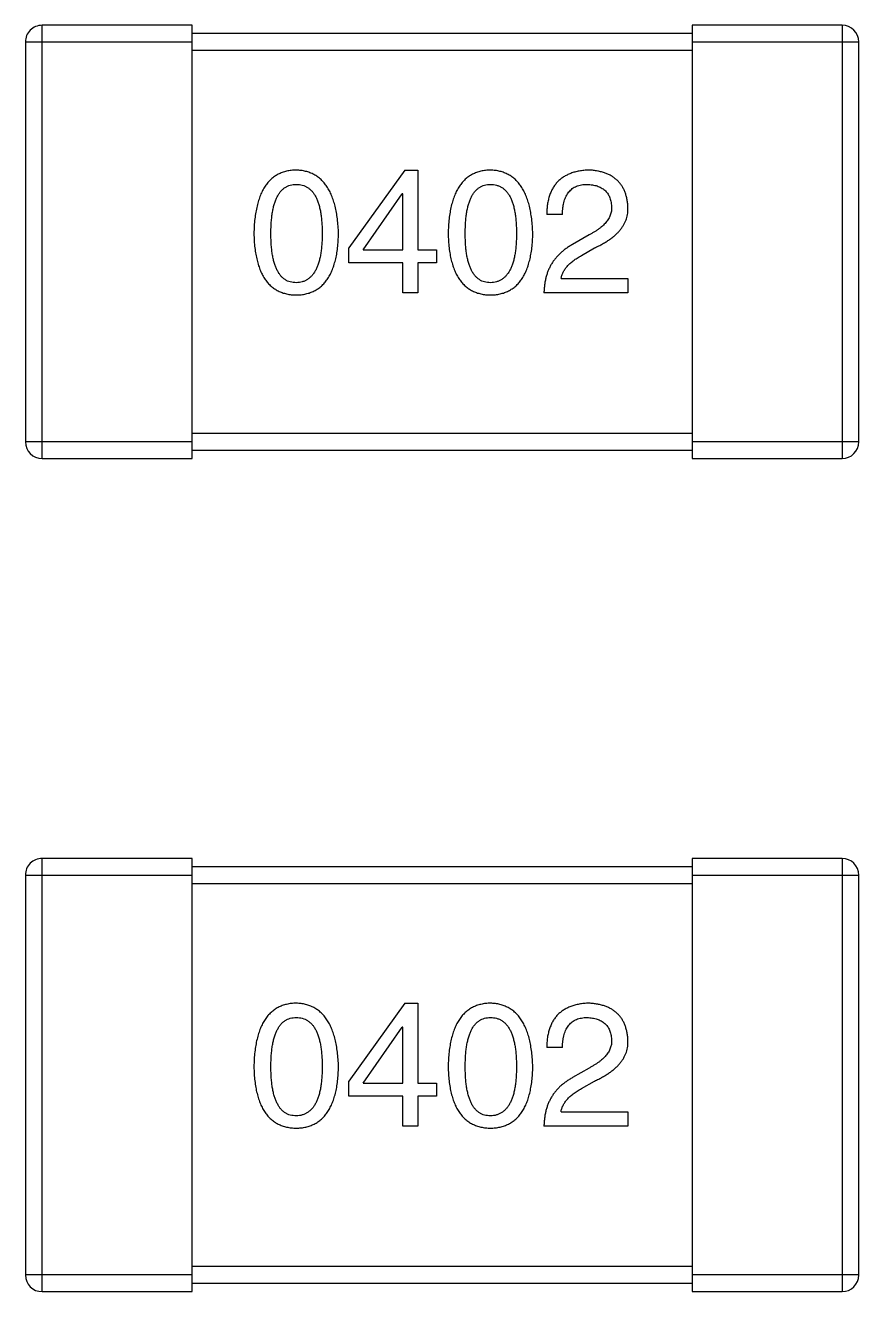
# Model space of a CAD drawing. Header units: inches. Extents: x 246 to 500, y -220 to -17.
# Drawn here: x 439.24 to 440.24, y -162.119 to -160.599 of the extents above; entities that cross this region are included whole.
import ezdxf

# ---------------------------------------------------------------- set-up
doc = ezdxf.new("R2010")
doc.units = ezdxf.units.IN
doc.header["$LTSCALE"] = 1.21
doc.header["$MEASUREMENT"] = 0
doc.layers.get('0').update_dxf_attribs({"linetype": 'CONTINUOUS'})

msp = doc.modelspace()

# ---------------------------------------------------------------- linework, layer by layer
at = {"color": 7, "linetype": 'Continuous'}
for p, q in [((439.4402, -160.5985), (439.2602, -160.5985)), ((439.2602, -161.1185), (439.2602, -160.5985)), ((439.4402, -161.1185), (439.4402, -160.5985)), ((440.2202, -160.5985), (440.0402, -160.5985)), ((440.0402, -160.5985), (440.0402, -161.1185)), ((440.2202, -160.5985), (440.2202, -161.1185)), ((439.2402, -160.6185), (439.4402, -160.6185)), ((439.2402, -160.6185), (439.2402, -161.0985)), ((440.0402, -160.6085), (439.4402, -160.6085)), ((440.0402, -160.6185), (440.2402, -160.6185)), ((440.2402, -161.0985), (440.2402, -160.6185)), ((439.4402, -160.6285), (440.0402, -160.6285)), ((439.6957, -160.7722), (439.6285, -160.8657)), ((439.6957, -160.7722), (439.7113, -160.7722)), ((439.7113, -160.7722), (439.7113, -160.8681)), ((439.6457, -160.8681), (439.6924, -160.8009)), ((439.6933, -160.8009), (439.6924, -160.8009)), ((439.6933, -160.8681), (439.6933, -160.8009)), ((439.8846, -160.8255), (439.8658, -160.8255)), ((439.9166, -160.8501), (439.8969, -160.8616)), ((439.6285, -160.8837), (439.6285, -160.8657)), ((439.6457, -160.8681), (439.6933, -160.8681)), ((439.7113, -160.8681), (439.7334, -160.8681)), ((439.7334, -160.8681), (439.7334, -160.8837)), ((439.9076, -160.8747), (439.9231, -160.8657)), ((439.6933, -160.8837), (439.6285, -160.8837)), ((439.6933, -160.9198), (439.6933, -160.8837)), ((439.7334, -160.8837), (439.7113, -160.8837)), ((439.7113, -160.8837), (439.7113, -160.9198)), ((439.883, -160.9026), (439.9633, -160.9026)), ((439.9633, -160.9026), (439.9633, -160.9198)), ((439.7113, -160.9198), (439.6933, -160.9198)), ((439.9633, -160.9198), (439.8625, -160.9198)), ((440.0402, -161.0885), (439.4402, -161.0885)), ((439.4402, -161.0985), (439.2402, -161.0985)), ((440.2402, -161.0985), (440.0402, -161.0985)), ((439.2602, -161.1185), (439.4402, -161.1185)), ((439.4402, -161.1085), (440.0402, -161.1085)), ((440.0402, -161.1185), (440.2202, -161.1185)), ((439.4402, -161.5985), (439.2602, -161.5985)), ((439.2602, -162.1185), (439.2602, -161.5985)), ((439.4402, -162.1185), (439.4402, -161.5985)), ((440.2202, -161.5985), (440.0402, -161.5985)), ((440.0402, -161.5985), (440.0402, -162.1185)), ((440.2202, -161.5985), (440.2202, -162.1185)), ((439.2402, -161.6185), (439.4402, -161.6185)), ((439.2402, -161.6185), (439.2402, -162.0985)), ((440.0402, -161.6085), (439.4402, -161.6085)), ((440.0402, -161.6185), (440.2402, -161.6185)), ((440.2402, -162.0985), (440.2402, -161.6185)), ((439.4402, -161.6285), (440.0402, -161.6285)), ((439.6957, -161.7722), (439.6285, -161.8657)), ((439.6957, -161.7722), (439.7113, -161.7722)), ((439.7113, -161.7722), (439.7113, -161.8681)), ((439.6457, -161.8681), (439.6924, -161.8009)), ((439.6933, -161.8009), (439.6924, -161.8009)), ((439.6933, -161.8681), (439.6933, -161.8009)), ((439.8846, -161.8255), (439.8658, -161.8255)), ((439.9166, -161.8501), (439.8969, -161.8616)), ((439.6285, -161.8837), (439.6285, -161.8657)), ((439.6457, -161.8681), (439.6933, -161.8681)), ((439.7113, -161.8681), (439.7334, -161.8681)), ((439.7334, -161.8681), (439.7334, -161.8837)), ((439.9076, -161.8747), (439.9231, -161.8657)), ((439.6933, -161.8837), (439.6285, -161.8837)), ((439.6933, -161.9198), (439.6933, -161.8837)), ((439.7334, -161.8837), (439.7113, -161.8837)), ((439.7113, -161.8837), (439.7113, -161.9198)), ((439.883, -161.9026), (439.9633, -161.9026)), ((439.9633, -161.9026), (439.9633, -161.9198)), ((439.7113, -161.9198), (439.6933, -161.9198)), ((439.9633, -161.9198), (439.8625, -161.9198)), ((440.0402, -162.0885), (439.4402, -162.0885)), ((439.4402, -162.0985), (439.2402, -162.0985)), ((440.2402, -162.0985), (440.0402, -162.0985)), ((439.2602, -162.1185), (439.4402, -162.1185)), ((439.4402, -162.1085), (440.0402, -162.1085)), ((440.0402, -162.1185), (440.2202, -162.1185))]:
    msp.add_line(p, q, dxfattribs=at)
for centre, start, end in [((439.2602, -160.6185), 89.9999, 179.9999), ((440.2202, -160.6185), 359.9999, 89.9999), ((439.2602, -161.0985), 179.9999, 269.9999), ((440.2202, -161.0985), 269.9999, 359.9999), ((439.2602, -161.6185), 89.9999, 179.9999), ((440.2202, -161.6185), 359.9999, 89.9999), ((439.2602, -162.0985), 179.9999, 269.9999), ((440.2202, -162.0985), 269.9999, 359.9999)]:
    msp.add_arc(centre, 0.02, start, end, dxfattribs=at)
for points, knots in [([(439.5652, -160.7722), (439.5632, -160.7723), (439.5593, -160.7725), (439.5537, -160.7735), (439.5485, -160.7751), (439.5436, -160.7772), (439.539, -160.78), (439.5349, -160.7833), (439.5311, -160.7872), (439.5278, -160.7917), (439.5248, -160.7968), (439.5222, -160.8025), (439.5199, -160.8087), (439.5181, -160.8156), (439.5166, -160.823), (439.5155, -160.831), (439.5147, -160.8395), (439.5145, -160.8454), (439.5144, -160.8485)], [0, 0, 0, 0, 0.057911, 0.113262, 0.165956, 0.217443, 0.268511, 0.319665, 0.372, 0.426129, 0.483365, 0.543779, 0.607756, 0.676562, 0.749704, 0.827713, 0.911177, 1, 1, 1, 1]), ([(439.616, -160.8485), (439.6159, -160.8455), (439.6156, -160.8396), (439.6148, -160.8311), (439.6136, -160.8232), (439.612, -160.8159), (439.6101, -160.8091), (439.6079, -160.8029), (439.6052, -160.7972), (439.6022, -160.7921), (439.5989, -160.7876), (439.5951, -160.7837), (439.591, -160.7803), (439.5866, -160.7775), (439.5817, -160.7753), (439.5765, -160.7737), (439.571, -160.7726), (439.5672, -160.7724), (439.5652, -160.7722)], [0, 0, 0, 0, 0.088475, 0.171606, 0.249595, 0.322626, 0.391327, 0.455765, 0.516374, 0.573675, 0.628522, 0.681161, 0.732559, 0.783563, 0.83504, 0.887639, 0.942585, 1, 1, 1, 1]), ([(439.7984, -160.7722), (439.7964, -160.7723), (439.7925, -160.7725), (439.7869, -160.7735), (439.7816, -160.7751), (439.7767, -160.7772), (439.7722, -160.78), (439.768, -160.7833), (439.7643, -160.7872), (439.7609, -160.7917), (439.7579, -160.7968), (439.7553, -160.8025), (439.7531, -160.8087), (439.7512, -160.8156), (439.7497, -160.823), (439.7486, -160.831), (439.7478, -160.8395), (439.7476, -160.8454), (439.7475, -160.8485)], [0, 0, 0, 0, 0.057911, 0.113262, 0.165956, 0.217443, 0.268511, 0.319665, 0.372, 0.426129, 0.483365, 0.543779, 0.607756, 0.676562, 0.749704, 0.827713, 0.911177, 1, 1, 1, 1]), ([(439.8492, -160.8485), (439.849, -160.8455), (439.8488, -160.8396), (439.8479, -160.8311), (439.8467, -160.8232), (439.8452, -160.8159), (439.8433, -160.8091), (439.841, -160.8029), (439.8384, -160.7972), (439.8354, -160.7921), (439.832, -160.7876), (439.8283, -160.7837), (439.8242, -160.7803), (439.8197, -160.7775), (439.8149, -160.7753), (439.8097, -160.7737), (439.8041, -160.7726), (439.8003, -160.7724), (439.7984, -160.7722)], [0, 0, 0, 0, 0.088475, 0.171606, 0.249595, 0.322626, 0.391327, 0.455765, 0.516374, 0.573675, 0.628522, 0.681161, 0.732559, 0.783563, 0.83504, 0.887639, 0.942585, 1, 1, 1, 1]), ([(439.9166, -160.7722), (439.9145, -160.7723), (439.9106, -160.7725), (439.9049, -160.7734), (439.8996, -160.7745), (439.8947, -160.7761), (439.8902, -160.7781), (439.886, -160.7804), (439.8822, -160.7832), (439.8788, -160.7863), (439.8758, -160.7899), (439.8732, -160.7938), (439.871, -160.7982), (439.8691, -160.8029), (439.8677, -160.808), (439.8666, -160.8135), (439.866, -160.8194), (439.8658, -160.8234), (439.8658, -160.8255)], [0, 0, 0, 0, 0.07282, 0.141057, 0.2062, 0.267672, 0.326735, 0.383519, 0.439188, 0.494454, 0.549628, 0.605958, 0.66397, 0.72402, 0.787502, 0.854127, 0.925065, 1, 1, 1, 1]), ([(439.9633, -160.8165), (439.9632, -160.8148), (439.9629, -160.8115), (439.9621, -160.8067), (439.961, -160.8023), (439.9595, -160.7981), (439.9578, -160.7942), (439.9557, -160.7907), (439.9532, -160.7874), (439.9504, -160.7845), (439.9473, -160.7819), (439.9439, -160.7795), (439.9401, -160.7775), (439.9361, -160.7758), (439.9316, -160.7745), (439.9269, -160.7734), (439.9219, -160.7726), (439.9184, -160.7724), (439.9166, -160.7722)], [0, 0, 0, 0, 0.070688, 0.137741, 0.201612, 0.262778, 0.321223, 0.378455, 0.434411, 0.490146, 0.546362, 0.603392, 0.662208, 0.723401, 0.787372, 0.85442, 0.925153, 1, 1, 1, 1]), ([(439.5349, -160.8485), (439.5349, -160.8461), (439.5349, -160.8415), (439.5353, -160.8348), (439.5359, -160.8285), (439.5367, -160.8228), (439.5378, -160.8175), (439.539, -160.8126), (439.5406, -160.8082), (439.5424, -160.8043), (439.5444, -160.8008), (439.5466, -160.7977), (439.5491, -160.7952), (439.5519, -160.7931), (439.5549, -160.7914), (439.5581, -160.7903), (439.5616, -160.7896), (439.564, -160.7895), (439.5652, -160.7895)], [0, 0, 0, 0, 0.096452, 0.187278, 0.271765, 0.350519, 0.423437, 0.491321, 0.554011, 0.612224, 0.666281, 0.717003, 0.764884, 0.811423, 0.856783, 0.902993, 0.950236, 1, 1, 1, 1]), ([(439.5652, -160.7895), (439.5665, -160.7895), (439.5689, -160.7896), (439.5725, -160.7903), (439.5758, -160.7914), (439.5789, -160.7931), (439.5817, -160.7952), (439.5843, -160.7977), (439.5866, -160.8008), (439.5887, -160.8043), (439.5905, -160.8082), (439.5921, -160.8126), (439.5934, -160.8175), (439.5945, -160.8228), (439.5953, -160.8285), (439.5959, -160.8348), (439.5963, -160.8415), (439.5963, -160.8461), (439.5964, -160.8485)], [0, 0, 0, 0, 0.050604, 0.098688, 0.145699, 0.191791, 0.238625, 0.286717, 0.337546, 0.391814, 0.449755, 0.512106, 0.579685, 0.652048, 0.730262, 0.814146, 0.904281, 1, 1, 1, 1]), ([(439.768, -160.8485), (439.7681, -160.8461), (439.7681, -160.8415), (439.7685, -160.8348), (439.769, -160.8285), (439.7698, -160.8228), (439.7709, -160.8175), (439.7722, -160.8126), (439.7737, -160.8082), (439.7755, -160.8043), (439.7775, -160.8008), (439.7798, -160.7977), (439.7823, -160.7952), (439.785, -160.7931), (439.788, -160.7914), (439.7913, -160.7903), (439.7947, -160.7896), (439.7971, -160.7895), (439.7984, -160.7895)], [0, 0, 0, 0, 0.096452, 0.187278, 0.271765, 0.350519, 0.423437, 0.491321, 0.554011, 0.612224, 0.666281, 0.717003, 0.764884, 0.811423, 0.856783, 0.902993, 0.950236, 1, 1, 1, 1]), ([(439.7984, -160.7895), (439.7996, -160.7895), (439.8021, -160.7896), (439.8056, -160.7903), (439.809, -160.7914), (439.8121, -160.7931), (439.8149, -160.7952), (439.8174, -160.7977), (439.8197, -160.8008), (439.8219, -160.8043), (439.8237, -160.8082), (439.8252, -160.8126), (439.8266, -160.8175), (439.8276, -160.8228), (439.8285, -160.8285), (439.8291, -160.8348), (439.8294, -160.8415), (439.8295, -160.8461), (439.8295, -160.8485)], [0, 0, 0, 0, 0.050604, 0.098688, 0.145699, 0.191791, 0.238625, 0.286717, 0.337546, 0.391814, 0.449755, 0.512106, 0.579685, 0.652048, 0.730262, 0.814146, 0.904281, 1, 1, 1, 1]), ([(439.8846, -160.8255), (439.8847, -160.8241), (439.8848, -160.8212), (439.8852, -160.8172), (439.8858, -160.8133), (439.8867, -160.8098), (439.8878, -160.8066), (439.889, -160.8036), (439.8906, -160.8009), (439.8924, -160.7985), (439.8943, -160.7963), (439.8965, -160.7945), (439.8989, -160.7929), (439.9015, -160.7916), (439.9044, -160.7907), (439.9074, -160.79), (439.9107, -160.7895), (439.913, -160.7895), (439.9141, -160.7895)], [0, 0, 0, 0, 0.082594, 0.15978, 0.232961, 0.301462, 0.365595, 0.426678, 0.484662, 0.540809, 0.595146, 0.648401, 0.702272, 0.757102, 0.813447, 0.872233, 0.934055, 1, 1, 1, 1]), ([(439.9141, -160.7895), (439.9152, -160.7895), (439.9174, -160.7896), (439.9206, -160.79), (439.9236, -160.7906), (439.9264, -160.7913), (439.9289, -160.7923), (439.9313, -160.7935), (439.9335, -160.7949), (439.9355, -160.7964), (439.9372, -160.7982), (439.9388, -160.8001), (439.9401, -160.8022), (439.9412, -160.8045), (439.9421, -160.8071), (439.9429, -160.8098), (439.9434, -160.8127), (439.9435, -160.8147), (439.9436, -160.8157)], [0, 0, 0, 0, 0.076112, 0.148436, 0.216883, 0.281466, 0.34298, 0.402356, 0.459881, 0.51546, 0.571111, 0.62658, 0.683162, 0.741007, 0.801404, 0.863825, 0.930544, 1, 1, 1, 1]), ([(439.9436, -160.8157), (439.9437, -160.8165), (439.9438, -160.8181), (439.9436, -160.8205), (439.9432, -160.8229), (439.9426, -160.8252), (439.9417, -160.8275), (439.9406, -160.8298), (439.9393, -160.832), (439.9377, -160.8342), (439.9359, -160.8363), (439.9338, -160.8384), (439.9315, -160.8405), (439.929, -160.8425), (439.9262, -160.8445), (439.9232, -160.8464), (439.92, -160.8483), (439.9177, -160.8495), (439.9166, -160.8501)], [0, 0, 0, 0, 0.052237, 0.103888, 0.155485, 0.207395, 0.259864, 0.31356, 0.369176, 0.4266, 0.486836, 0.550048, 0.61567, 0.685271, 0.75824, 0.834614, 0.915635, 1, 1, 1, 1]), ([(439.9231, -160.8657), (439.9248, -160.8649), (439.9281, -160.8634), (439.9329, -160.8609), (439.9372, -160.8583), (439.9413, -160.8556), (439.945, -160.8529), (439.9484, -160.85), (439.9514, -160.8471), (439.9541, -160.844), (439.9564, -160.8409), (439.9584, -160.8377), (439.9601, -160.8344), (439.9615, -160.831), (439.9624, -160.8275), (439.9631, -160.8239), (439.9634, -160.8202), (439.9633, -160.8178), (439.9633, -160.8165)], [0, 0, 0, 0, 0.082731, 0.161257, 0.236138, 0.307554, 0.375712, 0.440848, 0.502916, 0.562567, 0.619798, 0.675716, 0.73039, 0.78386, 0.837315, 0.890547, 0.944917, 1, 1, 1, 1]), ([(439.5144, -160.8485), (439.5145, -160.8514), (439.5147, -160.8571), (439.5155, -160.8654), (439.5166, -160.8732), (439.5181, -160.8803), (439.5199, -160.8869), (439.5222, -160.893), (439.5248, -160.8985), (439.5278, -160.9034), (439.5311, -160.9078), (439.5349, -160.9116), (439.539, -160.9148), (439.5436, -160.9174), (439.5485, -160.9195), (439.5537, -160.921), (439.5593, -160.922), (439.5632, -160.9222), (439.5652, -160.9222)], [0, 0, 0, 0, 0.087693, 0.170223, 0.247496, 0.319826, 0.387768, 0.451403, 0.511459, 0.568358, 0.622671, 0.675251, 0.726739, 0.778422, 0.830759, 0.884394, 0.940865, 1, 1, 1, 1]), ([(439.5652, -160.9075), (439.564, -160.9074), (439.5616, -160.9073), (439.5581, -160.9067), (439.5549, -160.9055), (439.5519, -160.9038), (439.5491, -160.9018), (439.5466, -160.8992), (439.5444, -160.8962), (439.5424, -160.8927), (439.5406, -160.8887), (439.539, -160.8844), (439.5378, -160.8795), (439.5367, -160.8742), (439.5359, -160.8684), (439.5353, -160.8622), (439.5349, -160.8555), (439.5349, -160.8509), (439.5349, -160.8485)], [0, 0, 0, 0, 0.049766, 0.097012, 0.143225, 0.188786, 0.235079, 0.282962, 0.333687, 0.387747, 0.445963, 0.508657, 0.576545, 0.649868, 0.72822, 0.812712, 0.903543, 1, 1, 1, 1]), ([(439.5652, -160.9222), (439.5672, -160.9222), (439.5711, -160.922), (439.5767, -160.921), (439.582, -160.9195), (439.5869, -160.9174), (439.5914, -160.9148), (439.5955, -160.9116), (439.5993, -160.9078), (439.6027, -160.9034), (439.6056, -160.8985), (439.6082, -160.893), (439.6105, -160.8869), (439.6123, -160.8803), (439.6139, -160.8732), (439.615, -160.8654), (439.6157, -160.8571), (439.6159, -160.8514), (439.616, -160.8485)], [0, 0, 0, 0, 0.059134, 0.115603, 0.169236, 0.221572, 0.273254, 0.32474, 0.377319, 0.431815, 0.488555, 0.548609, 0.612242, 0.680182, 0.75251, 0.829782, 0.91231, 1, 1, 1, 1]), ([(439.5964, -160.8485), (439.5963, -160.8508), (439.5963, -160.8554), (439.5959, -160.862), (439.5953, -160.8681), (439.5945, -160.8739), (439.5934, -160.8791), (439.5921, -160.884), (439.5905, -160.8883), (439.5887, -160.8923), (439.5866, -160.8958), (439.5843, -160.8988), (439.5817, -160.9014), (439.5789, -160.9035), (439.5758, -160.9052), (439.5725, -160.9065), (439.5689, -160.9073), (439.5665, -160.9074), (439.5652, -160.9075)], [0, 0, 0, 0, 0.094834, 0.184067, 0.267029, 0.344713, 0.417334, 0.484367, 0.546941, 0.604717, 0.65953, 0.710539, 0.759381, 0.806382, 0.853027, 0.900623, 0.949121, 1, 1, 1, 1]), ([(439.7475, -160.8485), (439.7476, -160.8514), (439.7478, -160.8571), (439.7486, -160.8654), (439.7497, -160.8732), (439.7512, -160.8803), (439.7531, -160.8869), (439.7553, -160.893), (439.7579, -160.8985), (439.761, -160.9034), (439.7643, -160.9078), (439.7681, -160.9116), (439.7722, -160.9148), (439.7767, -160.9174), (439.7816, -160.9195), (439.7869, -160.921), (439.7925, -160.922), (439.7964, -160.9222), (439.7984, -160.9222)], [0, 0, 0, 0, 0.087693, 0.170223, 0.247496, 0.319826, 0.387768, 0.451403, 0.511459, 0.568358, 0.622671, 0.675251, 0.726739, 0.778422, 0.830759, 0.884394, 0.940865, 1, 1, 1, 1]), ([(439.7984, -160.9075), (439.7971, -160.9074), (439.7947, -160.9073), (439.7913, -160.9067), (439.788, -160.9055), (439.785, -160.9038), (439.7823, -160.9018), (439.7798, -160.8992), (439.7775, -160.8962), (439.7755, -160.8927), (439.7737, -160.8887), (439.7722, -160.8844), (439.7709, -160.8795), (439.7698, -160.8742), (439.769, -160.8684), (439.7685, -160.8622), (439.7681, -160.8555), (439.7681, -160.8509), (439.768, -160.8485)], [0, 0, 0, 0, 0.049766, 0.097012, 0.143225, 0.188786, 0.235079, 0.282962, 0.333687, 0.387747, 0.445963, 0.508657, 0.576545, 0.649868, 0.72822, 0.812712, 0.903543, 1, 1, 1, 1]), ([(439.8295, -160.8485), (439.8295, -160.8508), (439.8294, -160.8554), (439.8291, -160.862), (439.8285, -160.8681), (439.8276, -160.8739), (439.8266, -160.8791), (439.8252, -160.884), (439.8237, -160.8883), (439.8218, -160.8923), (439.8198, -160.8958), (439.8174, -160.8988), (439.8149, -160.9014), (439.812, -160.9035), (439.809, -160.9052), (439.8056, -160.9065), (439.8021, -160.9073), (439.7996, -160.9074), (439.7984, -160.9075)], [0, 0, 0, 0, 0.094834, 0.184067, 0.267029, 0.344713, 0.417334, 0.484367, 0.546941, 0.604717, 0.65953, 0.710539, 0.759381, 0.806382, 0.853027, 0.900623, 0.949121, 1, 1, 1, 1]), ([(439.7984, -160.9222), (439.8003, -160.9222), (439.8042, -160.922), (439.8099, -160.921), (439.8151, -160.9195), (439.82, -160.9174), (439.8245, -160.9148), (439.8287, -160.9116), (439.8324, -160.9078), (439.8358, -160.9034), (439.8388, -160.8985), (439.8414, -160.893), (439.8436, -160.8869), (439.8455, -160.8803), (439.847, -160.8732), (439.8481, -160.8654), (439.8489, -160.8571), (439.8491, -160.8514), (439.8492, -160.8485)], [0, 0, 0, 0, 0.059134, 0.115603, 0.169236, 0.221572, 0.273254, 0.32474, 0.377319, 0.431815, 0.488555, 0.548609, 0.612242, 0.680182, 0.75251, 0.829782, 0.91231, 1, 1, 1, 1]), ([(439.8969, -160.8616), (439.8955, -160.8624), (439.8928, -160.8639), (439.889, -160.8664), (439.8854, -160.8691), (439.8822, -160.872), (439.8791, -160.875), (439.8763, -160.8782), (439.8737, -160.8816), (439.8714, -160.8851), (439.8694, -160.8889), (439.8676, -160.8928), (439.8661, -160.8968), (439.8649, -160.9011), (439.8639, -160.9055), (439.8632, -160.9101), (439.8627, -160.9149), (439.8625, -160.9181), (439.8625, -160.9198)], [0, 0, 0, 0, 0.065828, 0.130094, 0.192451, 0.254037, 0.313974, 0.373757, 0.433048, 0.492243, 0.551902, 0.611758, 0.672678, 0.734814, 0.798569, 0.863693, 0.930488, 1, 1, 1, 1]), ([(439.883, -160.9026), (439.8832, -160.9013), (439.8838, -160.8987), (439.8854, -160.8949), (439.8875, -160.8912), (439.8904, -160.8877), (439.8938, -160.8842), (439.8978, -160.8809), (439.9024, -160.8777), (439.9058, -160.8757), (439.9076, -160.8747)], [0, 0, 0, 0, 0.103034, 0.208166, 0.318255, 0.434664, 0.559728, 0.695394, 0.841708, 1, 1, 1, 1]), ([(439.5652, -161.7722), (439.5632, -161.7723), (439.5593, -161.7725), (439.5537, -161.7735), (439.5485, -161.7751), (439.5435, -161.7772), (439.539, -161.78), (439.5349, -161.7833), (439.5311, -161.7872), (439.5278, -161.7917), (439.5248, -161.7968), (439.5222, -161.8025), (439.5199, -161.8087), (439.5181, -161.8156), (439.5165, -161.823), (439.5155, -161.831), (439.5147, -161.8395), (439.5145, -161.8454), (439.5144, -161.8485)], [0, 0, 0, 0, 0.057911, 0.113262, 0.165956, 0.217443, 0.268511, 0.319665, 0.372, 0.426129, 0.483365, 0.543779, 0.607756, 0.676562, 0.749704, 0.827713, 0.911177, 1, 1, 1, 1]), ([(439.616, -161.8485), (439.6159, -161.8455), (439.6156, -161.8396), (439.6148, -161.8311), (439.6136, -161.8232), (439.612, -161.8159), (439.6101, -161.8091), (439.6079, -161.8029), (439.6052, -161.7972), (439.6022, -161.7921), (439.5989, -161.7876), (439.5951, -161.7837), (439.591, -161.7803), (439.5866, -161.7775), (439.5817, -161.7753), (439.5765, -161.7737), (439.571, -161.7726), (439.5672, -161.7724), (439.5652, -161.7722)], [0, 0, 0, 0, 0.088475, 0.171606, 0.249595, 0.322626, 0.391327, 0.455765, 0.516374, 0.573675, 0.628522, 0.681161, 0.732559, 0.783563, 0.83504, 0.887639, 0.942585, 1, 1, 1, 1]), ([(439.7984, -161.7722), (439.7964, -161.7723), (439.7925, -161.7725), (439.7869, -161.7735), (439.7816, -161.7751), (439.7767, -161.7772), (439.7722, -161.78), (439.768, -161.7833), (439.7643, -161.7872), (439.7609, -161.7917), (439.7579, -161.7968), (439.7553, -161.8025), (439.7531, -161.8087), (439.7512, -161.8156), (439.7497, -161.823), (439.7486, -161.831), (439.7478, -161.8395), (439.7476, -161.8454), (439.7475, -161.8485)], [0, 0, 0, 0, 0.057911, 0.113262, 0.165956, 0.217443, 0.268511, 0.319665, 0.372, 0.426129, 0.483365, 0.543779, 0.607756, 0.676562, 0.749704, 0.827713, 0.911177, 1, 1, 1, 1]), ([(439.8492, -161.8485), (439.849, -161.8455), (439.8488, -161.8396), (439.8479, -161.8311), (439.8467, -161.8232), (439.8452, -161.8159), (439.8433, -161.8091), (439.841, -161.8029), (439.8384, -161.7972), (439.8354, -161.7921), (439.832, -161.7876), (439.8283, -161.7837), (439.8242, -161.7803), (439.8197, -161.7775), (439.8149, -161.7753), (439.8097, -161.7737), (439.8041, -161.7726), (439.8003, -161.7724), (439.7984, -161.7722)], [0, 0, 0, 0, 0.088475, 0.171606, 0.249595, 0.322626, 0.391327, 0.455765, 0.516374, 0.573675, 0.628522, 0.681161, 0.732559, 0.783563, 0.83504, 0.887639, 0.942585, 1, 1, 1, 1]), ([(439.9166, -161.7722), (439.9145, -161.7723), (439.9106, -161.7725), (439.9049, -161.7734), (439.8996, -161.7745), (439.8947, -161.7761), (439.8902, -161.7781), (439.886, -161.7804), (439.8822, -161.7832), (439.8788, -161.7863), (439.8758, -161.7899), (439.8732, -161.7938), (439.871, -161.7982), (439.8691, -161.8029), (439.8677, -161.808), (439.8666, -161.8135), (439.866, -161.8194), (439.8658, -161.8234), (439.8658, -161.8255)], [0, 0, 0, 0, 0.07282, 0.141057, 0.2062, 0.267672, 0.326735, 0.383519, 0.439188, 0.494454, 0.549628, 0.605958, 0.66397, 0.72402, 0.787502, 0.854127, 0.925065, 1, 1, 1, 1]), ([(439.9633, -161.8165), (439.9632, -161.8148), (439.9629, -161.8115), (439.9621, -161.8067), (439.961, -161.8023), (439.9595, -161.7981), (439.9578, -161.7942), (439.9557, -161.7907), (439.9532, -161.7874), (439.9504, -161.7845), (439.9473, -161.7819), (439.9439, -161.7795), (439.9401, -161.7775), (439.9361, -161.7758), (439.9316, -161.7745), (439.9269, -161.7734), (439.9219, -161.7726), (439.9184, -161.7724), (439.9166, -161.7722)], [0, 0, 0, 0, 0.070688, 0.137741, 0.201612, 0.262778, 0.321223, 0.378455, 0.434411, 0.490146, 0.546362, 0.603392, 0.662208, 0.723401, 0.787372, 0.85442, 0.925153, 1, 1, 1, 1]), ([(439.5349, -161.8485), (439.5349, -161.8461), (439.5349, -161.8415), (439.5353, -161.8348), (439.5359, -161.8285), (439.5367, -161.8228), (439.5378, -161.8175), (439.539, -161.8126), (439.5406, -161.8082), (439.5424, -161.8043), (439.5444, -161.8008), (439.5466, -161.7977), (439.5491, -161.7952), (439.5519, -161.7931), (439.5549, -161.7914), (439.5581, -161.7903), (439.5616, -161.7896), (439.564, -161.7895), (439.5652, -161.7895)], [0, 0, 0, 0, 0.096452, 0.187278, 0.271765, 0.350519, 0.423437, 0.491321, 0.554011, 0.612224, 0.666281, 0.717003, 0.764884, 0.811423, 0.856783, 0.902993, 0.950236, 1, 1, 1, 1]), ([(439.5652, -161.7895), (439.5665, -161.7895), (439.5689, -161.7896), (439.5725, -161.7903), (439.5758, -161.7914), (439.5789, -161.7931), (439.5817, -161.7952), (439.5843, -161.7977), (439.5866, -161.8008), (439.5887, -161.8043), (439.5905, -161.8082), (439.5921, -161.8126), (439.5934, -161.8175), (439.5945, -161.8228), (439.5953, -161.8285), (439.5959, -161.8348), (439.5963, -161.8415), (439.5963, -161.8461), (439.5964, -161.8485)], [0, 0, 0, 0, 0.050604, 0.098688, 0.145699, 0.191791, 0.238625, 0.286717, 0.337546, 0.391814, 0.449755, 0.512106, 0.579685, 0.652048, 0.730262, 0.814146, 0.904281, 1, 1, 1, 1]), ([(439.768, -161.8485), (439.7681, -161.8461), (439.7681, -161.8415), (439.7685, -161.8348), (439.769, -161.8285), (439.7698, -161.8228), (439.7709, -161.8175), (439.7722, -161.8126), (439.7737, -161.8082), (439.7755, -161.8043), (439.7775, -161.8008), (439.7798, -161.7977), (439.7823, -161.7952), (439.785, -161.7931), (439.788, -161.7914), (439.7913, -161.7903), (439.7947, -161.7896), (439.7971, -161.7895), (439.7984, -161.7895)], [0, 0, 0, 0, 0.096452, 0.187278, 0.271765, 0.350519, 0.423437, 0.491321, 0.554011, 0.612224, 0.666281, 0.717003, 0.764884, 0.811423, 0.856783, 0.902993, 0.950236, 1, 1, 1, 1]), ([(439.7984, -161.7895), (439.7996, -161.7895), (439.8021, -161.7896), (439.8056, -161.7903), (439.809, -161.7914), (439.8121, -161.7931), (439.8149, -161.7952), (439.8174, -161.7977), (439.8197, -161.8008), (439.8218, -161.8043), (439.8237, -161.8082), (439.8252, -161.8126), (439.8265, -161.8175), (439.8276, -161.8228), (439.8285, -161.8285), (439.8291, -161.8348), (439.8294, -161.8415), (439.8295, -161.8461), (439.8295, -161.8485)], [0, 0, 0, 0, 0.050604, 0.098688, 0.145699, 0.191791, 0.238625, 0.286717, 0.337546, 0.391814, 0.449755, 0.512106, 0.579685, 0.652048, 0.730262, 0.814146, 0.904281, 1, 1, 1, 1]), ([(439.8846, -161.8255), (439.8847, -161.8241), (439.8848, -161.8212), (439.8852, -161.8172), (439.8858, -161.8133), (439.8867, -161.8098), (439.8878, -161.8066), (439.889, -161.8036), (439.8906, -161.8009), (439.8924, -161.7985), (439.8943, -161.7963), (439.8965, -161.7945), (439.8989, -161.7929), (439.9015, -161.7916), (439.9044, -161.7907), (439.9074, -161.79), (439.9107, -161.7895), (439.9129, -161.7895), (439.9141, -161.7895)], [0, 0, 0, 0, 0.082594, 0.15978, 0.232961, 0.301462, 0.365595, 0.426678, 0.484662, 0.540809, 0.595146, 0.648401, 0.702272, 0.757102, 0.813447, 0.872233, 0.934055, 1, 1, 1, 1]), ([(439.9141, -161.7895), (439.9152, -161.7895), (439.9174, -161.7896), (439.9206, -161.79), (439.9236, -161.7906), (439.9264, -161.7913), (439.9289, -161.7923), (439.9313, -161.7935), (439.9335, -161.7949), (439.9355, -161.7964), (439.9372, -161.7982), (439.9388, -161.8001), (439.9401, -161.8022), (439.9412, -161.8045), (439.9421, -161.8071), (439.9429, -161.8098), (439.9434, -161.8127), (439.9435, -161.8147), (439.9436, -161.8157)], [0, 0, 0, 0, 0.076112, 0.148436, 0.216883, 0.281466, 0.34298, 0.402356, 0.459881, 0.51546, 0.571111, 0.62658, 0.683162, 0.741007, 0.801404, 0.863825, 0.930544, 1, 1, 1, 1]), ([(439.9436, -161.8157), (439.9437, -161.8165), (439.9438, -161.8181), (439.9436, -161.8205), (439.9432, -161.8229), (439.9426, -161.8252), (439.9417, -161.8275), (439.9406, -161.8298), (439.9393, -161.832), (439.9377, -161.8342), (439.9359, -161.8363), (439.9338, -161.8384), (439.9315, -161.8405), (439.929, -161.8425), (439.9262, -161.8445), (439.9232, -161.8464), (439.92, -161.8483), (439.9177, -161.8495), (439.9166, -161.8501)], [0, 0, 0, 0, 0.052237, 0.103888, 0.155485, 0.207395, 0.259864, 0.31356, 0.369176, 0.4266, 0.486836, 0.550048, 0.61567, 0.685271, 0.75824, 0.834614, 0.915635, 1, 1, 1, 1]), ([(439.9231, -161.8657), (439.9248, -161.8649), (439.9281, -161.8634), (439.9329, -161.8609), (439.9372, -161.8583), (439.9413, -161.8556), (439.945, -161.8529), (439.9484, -161.85), (439.9514, -161.8471), (439.9541, -161.844), (439.9564, -161.8409), (439.9584, -161.8377), (439.9601, -161.8344), (439.9615, -161.831), (439.9624, -161.8275), (439.9631, -161.8239), (439.9634, -161.8202), (439.9633, -161.8178), (439.9633, -161.8165)], [0, 0, 0, 0, 0.082731, 0.161257, 0.236138, 0.307554, 0.375712, 0.440848, 0.502916, 0.562567, 0.619798, 0.675716, 0.73039, 0.78386, 0.837315, 0.890547, 0.944917, 1, 1, 1, 1]), ([(439.5144, -161.8485), (439.5145, -161.8514), (439.5147, -161.8571), (439.5155, -161.8654), (439.5165, -161.8732), (439.5181, -161.8803), (439.5199, -161.8869), (439.5222, -161.893), (439.5248, -161.8985), (439.5278, -161.9034), (439.5311, -161.9078), (439.5349, -161.9116), (439.539, -161.9148), (439.5436, -161.9174), (439.5485, -161.9195), (439.5537, -161.921), (439.5593, -161.922), (439.5632, -161.9222), (439.5652, -161.9222)], [0, 0, 0, 0, 0.087693, 0.170223, 0.247496, 0.319826, 0.387768, 0.451403, 0.511459, 0.568358, 0.622671, 0.675251, 0.726739, 0.778422, 0.830759, 0.884394, 0.940865, 1, 1, 1, 1]), ([(439.5652, -161.9075), (439.564, -161.9074), (439.5616, -161.9073), (439.5581, -161.9067), (439.5549, -161.9055), (439.5519, -161.9038), (439.5491, -161.9018), (439.5466, -161.8992), (439.5444, -161.8962), (439.5424, -161.8927), (439.5406, -161.8887), (439.539, -161.8844), (439.5378, -161.8795), (439.5367, -161.8742), (439.5359, -161.8684), (439.5353, -161.8622), (439.5349, -161.8555), (439.5349, -161.8509), (439.5349, -161.8485)], [0, 0, 0, 0, 0.049766, 0.097012, 0.143225, 0.188786, 0.235079, 0.282962, 0.333687, 0.387747, 0.445963, 0.508657, 0.576545, 0.649868, 0.72822, 0.812712, 0.903543, 1, 1, 1, 1]), ([(439.5652, -161.9222), (439.5672, -161.9222), (439.5711, -161.922), (439.5767, -161.921), (439.582, -161.9195), (439.5869, -161.9174), (439.5914, -161.9148), (439.5955, -161.9116), (439.5993, -161.9078), (439.6026, -161.9034), (439.6056, -161.8985), (439.6082, -161.893), (439.6105, -161.8869), (439.6123, -161.8803), (439.6139, -161.8732), (439.615, -161.8654), (439.6157, -161.8571), (439.6159, -161.8514), (439.616, -161.8485)], [0, 0, 0, 0, 0.059134, 0.115603, 0.169236, 0.221572, 0.273254, 0.32474, 0.377319, 0.431815, 0.488555, 0.548609, 0.612242, 0.680182, 0.75251, 0.829782, 0.91231, 1, 1, 1, 1]), ([(439.5964, -161.8485), (439.5963, -161.8508), (439.5963, -161.8554), (439.5959, -161.862), (439.5953, -161.8681), (439.5945, -161.8739), (439.5934, -161.8791), (439.5921, -161.884), (439.5905, -161.8883), (439.5887, -161.8923), (439.5866, -161.8958), (439.5843, -161.8988), (439.5817, -161.9014), (439.5789, -161.9035), (439.5758, -161.9052), (439.5725, -161.9065), (439.5689, -161.9073), (439.5665, -161.9074), (439.5652, -161.9075)], [0, 0, 0, 0, 0.094834, 0.184067, 0.267029, 0.344713, 0.417334, 0.484367, 0.546941, 0.604717, 0.65953, 0.710539, 0.759381, 0.806382, 0.853027, 0.900623, 0.949121, 1, 1, 1, 1]), ([(439.7475, -161.8485), (439.7476, -161.8514), (439.7478, -161.8571), (439.7486, -161.8654), (439.7497, -161.8732), (439.7512, -161.8803), (439.7531, -161.8869), (439.7553, -161.893), (439.7579, -161.8985), (439.761, -161.9034), (439.7643, -161.9078), (439.768, -161.9116), (439.7722, -161.9148), (439.7767, -161.9174), (439.7816, -161.9195), (439.7869, -161.921), (439.7925, -161.922), (439.7964, -161.9222), (439.7984, -161.9222)], [0, 0, 0, 0, 0.087693, 0.170223, 0.247496, 0.319826, 0.387768, 0.451403, 0.511459, 0.568358, 0.622671, 0.675251, 0.726739, 0.778422, 0.830759, 0.884394, 0.940865, 1, 1, 1, 1]), ([(439.7984, -161.9075), (439.7971, -161.9074), (439.7947, -161.9073), (439.7913, -161.9067), (439.788, -161.9055), (439.785, -161.9038), (439.7823, -161.9018), (439.7798, -161.8992), (439.7775, -161.8962), (439.7755, -161.8927), (439.7737, -161.8887), (439.7722, -161.8844), (439.7709, -161.8795), (439.7698, -161.8742), (439.769, -161.8684), (439.7685, -161.8622), (439.7681, -161.8555), (439.7681, -161.8509), (439.768, -161.8485)], [0, 0, 0, 0, 0.049766, 0.097012, 0.143225, 0.188786, 0.235079, 0.282962, 0.333687, 0.387747, 0.445963, 0.508657, 0.576545, 0.649868, 0.72822, 0.812712, 0.903543, 1, 1, 1, 1]), ([(439.8295, -161.8485), (439.8295, -161.8508), (439.8294, -161.8554), (439.8291, -161.862), (439.8285, -161.8681), (439.8276, -161.8739), (439.8266, -161.8791), (439.8252, -161.884), (439.8237, -161.8883), (439.8218, -161.8923), (439.8198, -161.8958), (439.8174, -161.8988), (439.8149, -161.9014), (439.812, -161.9035), (439.809, -161.9052), (439.8056, -161.9065), (439.8021, -161.9073), (439.7996, -161.9074), (439.7984, -161.9075)], [0, 0, 0, 0, 0.094834, 0.184067, 0.267029, 0.344713, 0.417334, 0.484367, 0.546941, 0.604717, 0.65953, 0.710539, 0.759381, 0.806382, 0.853027, 0.900623, 0.949121, 1, 1, 1, 1]), ([(439.7984, -161.9222), (439.8003, -161.9222), (439.8042, -161.922), (439.8099, -161.921), (439.8151, -161.9195), (439.82, -161.9174), (439.8245, -161.9148), (439.8287, -161.9116), (439.8324, -161.9078), (439.8358, -161.9034), (439.8388, -161.8985), (439.8414, -161.893), (439.8436, -161.8869), (439.8455, -161.8803), (439.847, -161.8732), (439.8481, -161.8654), (439.8489, -161.8571), (439.8491, -161.8514), (439.8492, -161.8485)], [0, 0, 0, 0, 0.059134, 0.115603, 0.169236, 0.221572, 0.273254, 0.32474, 0.377319, 0.431815, 0.488555, 0.548609, 0.612242, 0.680182, 0.75251, 0.829782, 0.91231, 1, 1, 1, 1]), ([(439.8969, -161.8616), (439.8955, -161.8624), (439.8928, -161.8639), (439.889, -161.8664), (439.8854, -161.8691), (439.8821, -161.872), (439.8791, -161.875), (439.8763, -161.8782), (439.8737, -161.8816), (439.8714, -161.8851), (439.8694, -161.8889), (439.8676, -161.8928), (439.8661, -161.8968), (439.8649, -161.9011), (439.8639, -161.9055), (439.8632, -161.9101), (439.8627, -161.9149), (439.8625, -161.9181), (439.8625, -161.9198)], [0, 0, 0, 0, 0.065828, 0.130094, 0.192451, 0.254037, 0.313974, 0.373757, 0.433048, 0.492243, 0.551902, 0.611758, 0.672678, 0.734814, 0.798569, 0.863693, 0.930488, 1, 1, 1, 1]), ([(439.883, -161.9026), (439.8832, -161.9013), (439.8837, -161.8987), (439.8854, -161.8949), (439.8875, -161.8912), (439.8904, -161.8877), (439.8938, -161.8842), (439.8978, -161.8809), (439.9024, -161.8777), (439.9058, -161.8757), (439.9076, -161.8747)], [0, 0, 0, 0, 0.103034, 0.208166, 0.318255, 0.434664, 0.559728, 0.695394, 0.841708, 1, 1, 1, 1])]:
    msp.add_open_spline(points, degree=3, knots=knots, dxfattribs=at)

doc.saveas('drawing.dxf')
